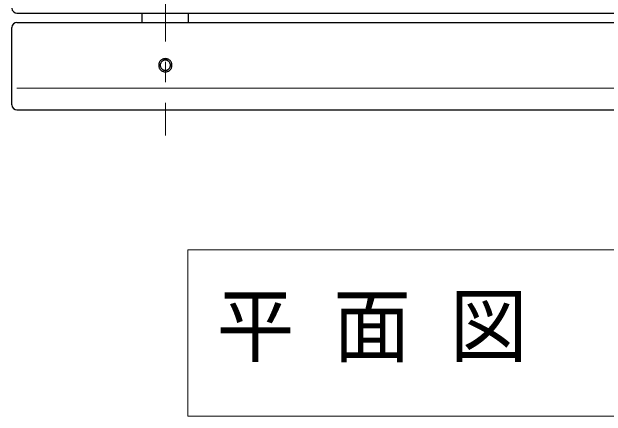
# Model space of a CAD drawing. Units: millimetres on the paper, scale 1:20. Extents: x -385 to 0, y 0 to 267.
# Drawn here: x -288.43 to -259.38, y 181.12 to 200.9 of the extents above; entities that cross this region are included whole.
import ezdxf

# ---------------------------------------------------------------- set-up
doc = ezdxf.new("R2010")
doc.units = ezdxf.units.MM
doc.linetypes.add('USER2', pattern=[6, 3, -1, 1, -1])
doc.layers.add('1_20', color=7, linetype='Continuous', lineweight=25)
doc.styles.add('ＭＳ ゴシック', font='')
doc.styles.get('ＭＳ ゴシック').set_extended_font_data('MS Gothic')

msp = doc.modelspace()

# ---------------------------------------------------------------- linework, layer by layer
at = {"layer": '1_20', "linetype": 'USER2', "lineweight": 13}
msp.add_line((-280.925, 226.456), (-280.925, 194.859), dxfattribs=at)
at = {"layer": '1_20', "color": 40}
for p, q in [((-288.175, 200.842), (-258.425, 200.842)), ((-288.175, 200.388), (-258.425, 200.388)), ((-288.175, 196.103), (-258.425, 196.103))]:
    msp.add_line(p, q, dxfattribs=at)
at = {"layer": '1_20'}
for p, q in [((-282.05, 200.388), (-282.05, 200.842)), ((-279.8, 200.388), (-279.8, 200.842)), ((-288.425, 196.353), (-288.425, 200.138))]:
    msp.add_line(p, q, dxfattribs=at)
at = {"layer": '1_20', "color": 12, "lineweight": 13}
msp.add_line((-288.175, 197.173), (-258.425, 197.173), dxfattribs=at)
at = {"layer": '1_20', "lineweight": 13}
for p, q in [((-279.825, 189.257), (-279.825, 181.123)), ((-237.025, 189.257), (-279.825, 189.257)), ((-279.825, 181.123), (-237.025, 181.123))]:
    msp.add_line(p, q, dxfattribs=at)
at = {"layer": '1_20'}
for points in [[(-280.6, 198.291), (-280.601, 198.319), (-280.605, 198.347), (-280.611, 198.375), (-280.619, 198.402), (-280.63, 198.428), (-280.643, 198.453), (-280.659, 198.477), (-280.676, 198.5), (-280.695, 198.521), (-280.716, 198.54), (-280.738, 198.557), (-280.762, 198.572), (-280.787, 198.585), (-280.814, 198.596), (-280.841, 198.605), (-280.868, 198.611), (-280.896, 198.614), (-280.925, 198.616), (-280.953, 198.614), (-280.981, 198.611), (-281.009, 198.605), (-281.036, 198.596), (-281.062, 198.585), (-281.087, 198.572), (-281.111, 198.557), (-281.134, 198.54), (-281.155, 198.521), (-281.174, 198.5), (-281.191, 198.477), (-281.206, 198.453), (-281.219, 198.428), (-281.23, 198.402), (-281.239, 198.375), (-281.245, 198.347), (-281.249, 198.319), (-281.25, 198.291), (-281.249, 198.263), (-281.245, 198.235), (-281.239, 198.207), (-281.23, 198.18), (-281.219, 198.154), (-281.206, 198.129), (-281.191, 198.105), (-281.174, 198.082), (-281.155, 198.062), (-281.134, 198.042), (-281.111, 198.025), (-281.087, 198.01), (-281.062, 197.997), (-281.036, 197.986), (-281.009, 197.978), (-280.981, 197.971), (-280.953, 197.968), (-280.925, 197.966), (-280.896, 197.968), (-280.868, 197.971), (-280.841, 197.978), (-280.814, 197.986), (-280.787, 197.997), (-280.762, 198.01), (-280.738, 198.025), (-280.716, 198.042), (-280.695, 198.062), (-280.676, 198.082), (-280.659, 198.105), (-280.643, 198.129), (-280.63, 198.154), (-280.619, 198.18), (-280.611, 198.207), (-280.605, 198.235), (-280.601, 198.263)], [(-280.675, 198.294), (-280.676, 198.315), (-280.679, 198.337), (-280.683, 198.358), (-280.69, 198.379), (-280.698, 198.399), (-280.708, 198.418), (-280.72, 198.437), (-280.733, 198.454), (-280.748, 198.47), (-280.764, 198.485), (-280.781, 198.498), (-280.8, 198.51), (-280.819, 198.52), (-280.839, 198.528), (-280.86, 198.535), (-280.881, 198.54), (-280.903, 198.542), (-280.925, 198.543), (-280.947, 198.542), (-280.968, 198.54), (-280.989, 198.535), (-281.01, 198.528), (-281.03, 198.52), (-281.05, 198.51), (-281.068, 198.498), (-281.085, 198.485), (-281.102, 198.47), (-281.116, 198.454), (-281.13, 198.437), (-281.141, 198.418), (-281.151, 198.399), (-281.16, 198.379), (-281.166, 198.358), (-281.171, 198.337), (-281.174, 198.315), (-281.175, 198.294), (-281.174, 198.272), (-281.171, 198.25), (-281.166, 198.229), (-281.16, 198.208), (-281.151, 198.188), (-281.141, 198.169), (-281.13, 198.15), (-281.116, 198.133), (-281.102, 198.117), (-281.085, 198.102), (-281.068, 198.089), (-281.05, 198.077), (-281.03, 198.067), (-281.01, 198.059), (-280.989, 198.053), (-280.968, 198.048), (-280.947, 198.045), (-280.925, 198.044), (-280.903, 198.045), (-280.881, 198.048), (-280.86, 198.053), (-280.839, 198.059), (-280.819, 198.067), (-280.8, 198.077), (-280.781, 198.089), (-280.764, 198.102), (-280.748, 198.117), (-280.733, 198.133), (-280.72, 198.15), (-280.708, 198.169), (-280.698, 198.188), (-280.69, 198.208), (-280.683, 198.229), (-280.679, 198.25), (-280.676, 198.272)]]:
    msp.add_lwpolyline(points, close=True, dxfattribs=at)
msp.add_arc((-288.175, 201.092), 0.25, 180, 270, dxfattribs=at)
at = {"layer": '1_20', "color": 40}
for centre, start, end in [((-288.175, 200.138), 90, 180), ((-288.175, 196.353), 180, 270)]:
    msp.add_arc(centre, 0.25, start, end, dxfattribs=at)

# ---------------------------------------------------------------- texts
at = {"layer": '1_20', "insert": (-278.425, 185.19), "char_height": 2.933, "attachment_point": 4, "style": 'ＭＳ ゴシック'}
msp.add_mtext('\\T1.5;\\W0.95;平面図\u3000S=1/20', dxfattribs=at)

doc.saveas('drawing.dxf')
